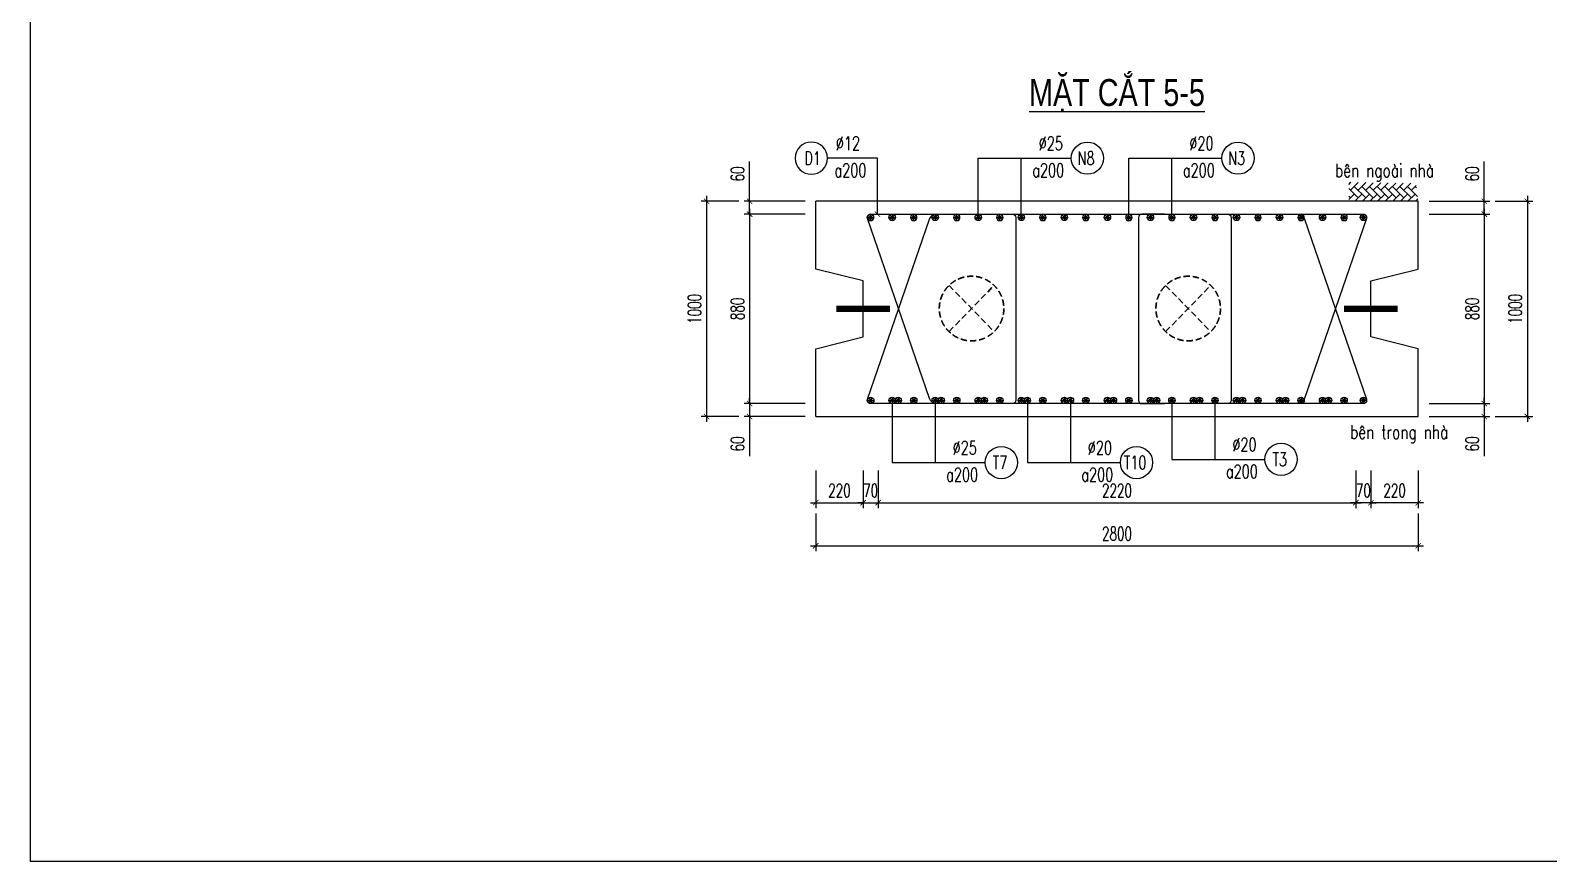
# Model space of a CAD drawing. Header units: millimetres. Extents: x -143483 to 1166745, y -1448440 to -1202244.
# Drawn here: x 70697 to 98921, y -1443081 to -1427637 of the extents above; entities that cross this region are included whole.
import ezdxf
from ezdxf.enums import TextEntityAlignment as Align

# ---------------------------------------------------------------- set-up
doc = ezdxf.new("R2010")
doc.units = ezdxf.units.MM
doc.header["$LTSCALE"] = 30
doc.header["$PDMODE"] = 3
doc.linetypes.add('DASHED', pattern=[19.05, 12.7, -6.35])
doc.layers.get('0').update_dxf_attribs({"lineweight": 9})
doc.layers.get('Defpoints').update_dxf_attribs({"lineweight": 9})
for name, color, linetype in [('ccu11-Cotthep', 9, 'Continuous'), ('ccu11-Dim', 8, 'Continuous'), ('ccu11-Hatch', 8, 'Continuous'), ('ccu11-Text', 31, 'Continuous'), ('ccu11-Thay', 7, 'Continuous'), ('ccu11-Thep', 4, 'Continuous'), ('ccu11-Thep doc', 4, 'Continuous'), ('ccu11-Thepdai', 6, 'Continuous')]:
    doc.layers.add(name, color=color, linetype=linetype)
doc.layers.add('ccu11-Khuat', color=9, linetype='DASHED', lineweight=30)
doc.layers.add('Vicom_thep doc', color=1, linetype='Continuous', lineweight=35)
doc.styles.add('ccu11-dim', font='vnsimli.shx', dxfattribs={"width": 0.65, "bigfont": 'bigfont.shx'})
doc.styles.add('ccu11-VnAvH-B', font='VHAVANB.TTF')
doc.styles.add('ccu11-vnsimli', font='vnsimli.shx', dxfattribs={"width": 0.8, "bigfont": 'vns.shx'})
doc.styles.add('ccu11-vnsimple', font='vnsimple.shx', dxfattribs={"bigfont": 'bigfont.shx'})
doc.styles.add('ccu11_simli', font='vnsimli.shx', dxfattribs={"width": 0.8})
doc.dimstyles.new('ccu11-100', dxfattribs={"dimscale": 100, "dimtxt": 2.5, "dimasz": 1, "dimexe": 1, "dimexo": 2, "dimgap": 1, "dimtad": 1, "dimdec": 0, "dimdsep": 46, "dimtxsty": 'ccu11-dim', "dimblk": 'ARCHTICK', "dimcen": -1, "dimdle": 1, "dimclrd": 256, "dimclre": 256, "dimclrt": 3, "dimadec": 0, "dimazin": 2, "dimtfac": 0.1, "dimtdec": 0, "dimtmove": 0, "dimatfit": 1, "dimldrblk": 'ARCHTICK', "dimfxl": 0, "dimtvp": 0.833333, "dimtolj": 1, "dimtzin": 12, "dimarcsym": 0})
doc.dimstyles.new('ccu11-100x4', dxfattribs={"dimscale": 100, "dimtxt": 2.5, "dimasz": 1, "dimexe": 1, "dimexo": 2, "dimgap": 1, "dimtad": 1, "dimdec": 0, "dimlfac": 0.25, "dimdsep": 46, "dimtxsty": 'ccu11-dim', "dimblk": 'ARCHTICK', "dimcen": -1, "dimdle": 1, "dimclrd": 256, "dimclre": 256, "dimclrt": 3, "dimadec": 0, "dimazin": 2, "dimtfac": 0.1, "dimtdec": 0, "dimtmove": 0, "dimatfit": 1, "dimldrblk": 'ARCHTICK', "dimfxl": 0, "dimtvp": 0.833333, "dimtolj": 1, "dimtzin": 12, "dimarcsym": 0})

# ---------------------------------------------------------------- blocks, each defined once
blk = doc.blocks.new('MCT')
at = {"ltscale": 0.005}
for p, q in [((-0.49, 0), (0.49, 0)), ((0.35, -0.35), (-0.35, 0.35)), ((-0.35, -0.35), (0.35, 0.35)), ((0, -0.49), (0, 0.49))]:
    blk.add_line(p, q, dxfattribs=at)
blk.add_circle((0, 0), 0.492, dxfattribs=at)
blk = doc.blocks.new('*U3560')
at = {"layer": 'ccu11-Thep doc', "xscale": -121.9200000001001, "yscale": 121.9200000001001, "zscale": 121.92, "rotation": 270}
blk.add_blockref('MCT', (0, 0), dxfattribs=at)
blk = doc.blocks.new('*U3561')
at = {"layer": 'ccu11-Thep doc', "color": 0, "linetype": 'ByBlock', "lineweight": -2, "transparency": 16777216}
for p in [(0, 0), (800, 0), (1600, 0), (2400, 0), (3200, 0), (4000, 0), (4800, 0), (5600, 0), (6400, 0), (7200, 0), (8000, 0), (8800, 0)]:
    blk.add_blockref('*U3560', p, dxfattribs=at)
blk = doc.blocks.new('*U3562')
at = {"layer": 'ccu11-Thep doc', "xscale": -121.9200000001001, "yscale": 121.9200000001001, "zscale": 121.92, "rotation": 270}
blk.add_blockref('MCT', (0, 0), dxfattribs=at)
blk = doc.blocks.new('*U3563')
at = {"layer": 'ccu11-Thep doc', "color": 0, "linetype": 'ByBlock', "lineweight": -2, "transparency": 16777216}
for p in [(0, 0), (800, 0), (1600, 0), (2400, 0), (3200, 0), (4000, 0), (4800, 0), (5600, 0), (6400, 0), (7200, 0), (8000, 0), (8800, 0)]:
    blk.add_blockref('*U3562', p, dxfattribs=at)
blk = doc.blocks.new('_ARCHTICK')
at = {"color": 0, "linetype": 'ByBlock', "const_width": 0.15}
blk.add_lwpolyline([(-0.5, -0.5), (0.5, 0.5)], dxfattribs=at)
blk = doc.blocks.new('*D3628')
at = {"layer": 'ccu11-Dim', "linetype": 'ByBlock', "lineweight": -2, "ltscale": 30, "transparency": 16777216}
for p, q in [((95617, -1435812), (95617, -1436512)), ((96497, -1435812), (96497, -1436512)), ((96597, -1436412), (95517, -1436412))]:
    blk.add_line(p, q, dxfattribs=at)
at = {"layer": 'Defpoints', "color": 0, "linetype": 'ByBlock', "ltscale": 30, "transparency": 16777216}
for p in [(95617, -1435612), (96497, -1435612), (95617, -1436412)]:
    blk.add_point(p, dxfattribs=at)
at = {"layer": 'ccu11-Dim', "linetype": 'ByBlock', "lineweight": -2, "ltscale": 30, "transparency": 16777216, "xscale": 100, "yscale": 100, "zscale": 100, "rotation": 180}
blk.add_blockref('_ARCHTICK', (95617, -1436412), dxfattribs=at)
at = {"layer": 'ccu11-Dim', "linetype": 'ByBlock', "lineweight": -2, "ltscale": 30, "transparency": 16777216, "xscale": 100, "yscale": 100, "zscale": 100}
blk.add_blockref('_ARCHTICK', (96497, -1436412), dxfattribs=at)
at = {"layer": 'ccu11-Dim', "color": 3, "linetype": 'ByBlock', "ltscale": 30, "transparency": 16777216, "insert": (96057, -1436187), "char_height": 250, "attachment_point": 5, "style": 'ccu11-dim'}
blk.add_mtext('\\A1;220', dxfattribs=at)
blk = doc.blocks.new('*D3629')
at = {"layer": 'ccu11-Dim', "linetype": 'ByBlock', "lineweight": -2, "ltscale": 30, "transparency": 16777216}
for p, q in [((85297, -1436612), (85297, -1437312)), ((96497, -1436612), (96497, -1437312)), ((85197, -1437212), (96597, -1437212))]:
    blk.add_line(p, q, dxfattribs=at)
at = {"layer": 'Defpoints', "color": 0, "linetype": 'ByBlock', "ltscale": 30, "transparency": 16777216}
for p in [(85297, -1436412), (96497, -1436412), (96497, -1437212)]:
    blk.add_point(p, dxfattribs=at)
at = {"layer": 'ccu11-Dim', "linetype": 'ByBlock', "lineweight": -2, "ltscale": 30, "transparency": 16777216, "xscale": 100, "yscale": 100, "zscale": 100, "rotation": 180}
blk.add_blockref('_ARCHTICK', (85297, -1437212), dxfattribs=at)
at = {"layer": 'ccu11-Dim', "linetype": 'ByBlock', "lineweight": -2, "ltscale": 30, "transparency": 16777216, "xscale": 100, "yscale": 100, "zscale": 100}
blk.add_blockref('_ARCHTICK', (96497, -1437212), dxfattribs=at)
at = {"layer": 'ccu11-Dim', "color": 3, "linetype": 'ByBlock', "ltscale": 30, "transparency": 16777216, "insert": (90897, -1436987), "char_height": 250, "attachment_point": 5, "style": 'ccu11-dim'}
blk.add_mtext('\\A1;2800', dxfattribs=at)
blk = doc.blocks.new('*D3630')
at = {"layer": 'ccu11-Dim', "linetype": 'ByBlock', "lineweight": -2, "ltscale": 30, "transparency": 16777216}
for p, q in [((95337, -1435812), (95337, -1436512)), ((95617, -1435812), (95617, -1436512)), ((95337, -1436412), (95237, -1436412)), ((95617, -1436412), (95337, -1436412)), ((95617, -1436412), (95717, -1436412))]:
    blk.add_line(p, q, dxfattribs=at)
at = {"layer": 'Defpoints', "color": 0, "linetype": 'ByBlock', "ltscale": 30, "transparency": 16777216}
for p in [(95337, -1435612), (95617, -1435612), (95337, -1436412)]:
    blk.add_point(p, dxfattribs=at)
at = {"layer": 'ccu11-Dim', "linetype": 'ByBlock', "lineweight": -2, "ltscale": 30, "transparency": 16777216, "xscale": 100, "yscale": 100, "zscale": 100}
blk.add_blockref('_ARCHTICK', (95337, -1436412), dxfattribs=at)
at = {"layer": 'ccu11-Dim', "linetype": 'ByBlock', "lineweight": -2, "ltscale": 30, "transparency": 16777216, "xscale": 100, "yscale": 100, "zscale": 100, "rotation": 180}
blk.add_blockref('_ARCHTICK', (95617, -1436412), dxfattribs=at)
at = {"layer": 'ccu11-Dim', "color": 3, "linetype": 'ByBlock', "ltscale": 30, "transparency": 16777216, "insert": (95477, -1436187), "char_height": 250, "attachment_point": 5, "style": 'ccu11-dim'}
blk.add_mtext('\\A1;70', dxfattribs=at)
blk = doc.blocks.new('SHD')
at = {"layer": 'ccu11-Cotthep'}
blk.add_circle((300, 0), 300, dxfattribs=at)
at = {"layer": 'ccu11-Cotthep', "color": 31, "style": 'ccu11_simli', "width": 0.8}
blk.add_attdef('DK', text='', height=250, dxfattribs=at).set_placement((-101, 65), align=Align.BOTTOM_RIGHT)
blk.add_attdef('KH', text='', height=250, dxfattribs=at).set_placement((300, 0), align=Align.MIDDLE)
blk.add_attdef('KC', text='', height=250, dxfattribs=at).set_placement((-101, -142), align=Align.TOP_RIGHT)
blk = doc.blocks.new('*D3631')
at = {"layer": 'ccu11-Dim', "linetype": 'ByBlock', "lineweight": -2, "ltscale": 30, "transparency": 16777216}
for p, q in [((97725, -1430812), (97725, -1430072)), ((96697, -1430812), (97825, -1430812)), ((97725, -1431052), (97725, -1430812)), ((96697, -1431052), (97825, -1431052)), ((97725, -1431052), (97725, -1431152))]:
    blk.add_line(p, q, dxfattribs=at)
at = {"layer": 'Defpoints', "color": 0, "linetype": 'ByBlock', "ltscale": 30, "transparency": 16777216}
for p in [(96497, -1430812), (96497, -1431052), (97725, -1431052)]:
    blk.add_point(p, dxfattribs=at)
at = {"layer": 'ccu11-Dim', "linetype": 'ByBlock', "lineweight": -2, "ltscale": 30, "transparency": 16777216, "xscale": 100, "yscale": 100, "zscale": 100}
for p, rotation in [((97725, -1430812), 270), ((97725, -1431052), 90)]:
    blk.add_blockref('_ARCHTICK', p, dxfattribs=dict(at, rotation=rotation))
at = {"layer": 'ccu11-Dim', "color": 3, "linetype": 'ByBlock', "ltscale": 30, "transparency": 16777216, "insert": (97500, -1430304), "char_height": 250, "attachment_point": 5, "rotation": 90, "style": 'ccu11-dim'}
blk.add_mtext('\\A1;60', dxfattribs=at)
blk = doc.blocks.new('*D3632')
at = {"layer": 'ccu11-Dim', "linetype": 'ByBlock', "lineweight": -2, "ltscale": 30, "transparency": 16777216}
for p, q in [((96697, -1431052), (97825, -1431052)), ((97725, -1430952), (97725, -1434672)), ((96697, -1434572), (97825, -1434572))]:
    blk.add_line(p, q, dxfattribs=at)
at = {"layer": 'Defpoints', "color": 0, "linetype": 'ByBlock', "ltscale": 30, "transparency": 16777216}
for p in [(96497, -1431052), (96497, -1434572), (97725, -1434572)]:
    blk.add_point(p, dxfattribs=at)
at = {"layer": 'ccu11-Dim', "linetype": 'ByBlock', "lineweight": -2, "ltscale": 30, "transparency": 16777216, "xscale": 100, "yscale": 100, "zscale": 100}
for p, rotation in [((97725, -1431052), 90), ((97725, -1434572), 270)]:
    blk.add_blockref('_ARCHTICK', p, dxfattribs=dict(at, rotation=rotation))
at = {"layer": 'ccu11-Dim', "color": 3, "linetype": 'ByBlock', "ltscale": 30, "transparency": 16777216, "insert": (97500, -1432812), "char_height": 250, "attachment_point": 5, "rotation": 90, "style": 'ccu11-dim'}
blk.add_mtext('\\A1;880', dxfattribs=at)
blk = doc.blocks.new('*D3633')
at = {"layer": 'ccu11-Dim', "linetype": 'ByBlock', "lineweight": -2, "ltscale": 30, "transparency": 16777216}
for p, q in [((96697, -1434572), (97825, -1434572)), ((97725, -1434572), (97725, -1434472)), ((97725, -1434572), (97725, -1434812)), ((96697, -1434812), (97825, -1434812)), ((97725, -1434812), (97725, -1435551))]:
    blk.add_line(p, q, dxfattribs=at)
at = {"layer": 'Defpoints', "color": 0, "linetype": 'ByBlock', "ltscale": 30, "transparency": 16777216}
for p in [(96497, -1434572), (97725, -1434572), (96497, -1434812)]:
    blk.add_point(p, dxfattribs=at)
at = {"layer": 'ccu11-Dim', "linetype": 'ByBlock', "lineweight": -2, "ltscale": 30, "transparency": 16777216, "xscale": 100, "yscale": 100, "zscale": 100}
for p, rotation in [((97725, -1434572), 270), ((97725, -1434812), 90)]:
    blk.add_blockref('_ARCHTICK', p, dxfattribs=dict(at, rotation=rotation))
at = {"layer": 'ccu11-Dim', "color": 3, "linetype": 'ByBlock', "ltscale": 30, "transparency": 16777216, "insert": (97500, -1435320), "char_height": 250, "attachment_point": 5, "rotation": 90, "style": 'ccu11-dim'}
blk.add_mtext('\\A1;60', dxfattribs=at)
blk = doc.blocks.new('*D3634')
at = {"layer": 'ccu11-Dim', "linetype": 'ByBlock', "lineweight": -2, "ltscale": 30, "transparency": 16777216}
for p, q in [((97925, -1430812), (98625, -1430812)), ((98525, -1430712), (98525, -1434912)), ((97925, -1434812), (98625, -1434812))]:
    blk.add_line(p, q, dxfattribs=at)
at = {"layer": 'Defpoints', "color": 0, "linetype": 'ByBlock', "ltscale": 30, "transparency": 16777216}
for p in [(97725, -1430812), (97725, -1434812), (98525, -1434812)]:
    blk.add_point(p, dxfattribs=at)
at = {"layer": 'ccu11-Dim', "linetype": 'ByBlock', "lineweight": -2, "ltscale": 30, "transparency": 16777216, "xscale": 100, "yscale": 100, "zscale": 100}
for p, rotation in [((98525, -1430812), 90), ((98525, -1434812), 270)]:
    blk.add_blockref('_ARCHTICK', p, dxfattribs=dict(at, rotation=rotation))
at = {"layer": 'ccu11-Dim', "color": 3, "linetype": 'ByBlock', "ltscale": 30, "transparency": 16777216, "insert": (98300, -1432812), "char_height": 250, "attachment_point": 5, "rotation": 90, "style": 'ccu11-dim'}
blk.add_mtext('\\A1;1000', dxfattribs=at)
blk = doc.blocks.new('ccu11_block_thep')
at = {"layer": 'ccu11-Thep', "color": 3}
for p, q in [((-0.4, 0), (0.4, 0)), ((-0.28, 0.28), (0.28, -0.28)), ((0.28, 0.28), (-0.28, -0.28)), ((0, 0.4), (0, -0.4))]:
    blk.add_line(p, q, dxfattribs=at)
at = {"layer": 'ccu11-Thep', "color": 1, "const_width": 0.0667}
blk.add_lwpolyline([(-0.4, 0, 1), (0.4, 0, 1), (-0.4, 0, 1)], format="xyb", dxfattribs=at)
at = {"layer": 'ccu11-Thep', "color": 1}
blk.add_circle((0, 0), 0.4, dxfattribs=at)
blk = doc.blocks.new('*U3564')
at = {"layer": 'Vicom_thep doc', "xscale": -150, "yscale": 150, "zscale": 150, "rotation": 180}
blk.add_blockref('ccu11_block_thep', (0, 0), dxfattribs=at)
blk = doc.blocks.new('*U3565')
at = {"layer": 'ccu11-Thep doc', "color": 0, "linetype": 'ByBlock', "lineweight": -2, "transparency": 16777216}
for p in [(0, 0), (800, 0), (1600, 0), (2400, 0), (3200, 0), (4000, 0), (4800, 0), (5600, 0), (6400, 0), (7200, 0), (8000, 0)]:
    blk.add_blockref('*U3564', p, dxfattribs=at)
blk = doc.blocks.new('*U3602')
at = {"layer": 'Vicom_thep doc', "xscale": -150, "yscale": 150, "zscale": 150, "rotation": 180}
blk.add_blockref('ccu11_block_thep', (0, 0), dxfattribs=at)
blk = doc.blocks.new('*U3603')
at = {"layer": 'ccu11-Thep doc', "color": 0, "linetype": 'ByBlock', "lineweight": -2, "transparency": 16777216}
for p in [(0, 0), (800, 0), (1600, 0), (2400, 0), (3200, 0), (4000, 0), (4800, 0), (5600, 0), (6400, 0), (7200, 0), (8000, 0)]:
    blk.add_blockref('*U3602', p, dxfattribs=at)
blk = doc.blocks.new('*U3604')
at = {"layer": 'Vicom_thep doc', "xscale": -150, "yscale": 150, "zscale": 150, "rotation": 180}
blk.add_blockref('ccu11_block_thep', (0, 0), dxfattribs=at)
blk = doc.blocks.new('*U3605')
at = {"layer": 'ccu11-Thep doc', "color": 0, "linetype": 'ByBlock', "lineweight": -2, "transparency": 16777216}
for p in [(0, 0), (800, 0), (1600, 0), (2400, 0), (3200, 0), (4000, 0), (4800, 0), (5600, 0), (6400, 0), (7200, 0), (8000, 0)]:
    blk.add_blockref('*U3604', p, dxfattribs=at)
blk = doc.blocks.new('*D3689')
at = {"layer": 'ccu11-Dim', "linetype": 'ByBlock', "lineweight": -2, "ltscale": 30, "transparency": 16777216}
for p, q in [((86457, -1435812), (86457, -1436512)), ((95337, -1435812), (95337, -1436512)), ((86357, -1436412), (95437, -1436412))]:
    blk.add_line(p, q, dxfattribs=at)
at = {"layer": 'Defpoints', "color": 0, "linetype": 'ByBlock', "ltscale": 30, "transparency": 16777216}
for p in [(86457, -1435612), (95337, -1435612), (95337, -1436412)]:
    blk.add_point(p, dxfattribs=at)
at = {"layer": 'ccu11-Dim', "linetype": 'ByBlock', "lineweight": -2, "ltscale": 30, "transparency": 16777216, "xscale": 100, "yscale": 100, "zscale": 100, "rotation": 180}
blk.add_blockref('_ARCHTICK', (86457, -1436412), dxfattribs=at)
at = {"layer": 'ccu11-Dim', "linetype": 'ByBlock', "lineweight": -2, "ltscale": 30, "transparency": 16777216, "xscale": 100, "yscale": 100, "zscale": 100}
blk.add_blockref('_ARCHTICK', (95337, -1436412), dxfattribs=at)
at = {"layer": 'ccu11-Dim', "color": 3, "linetype": 'ByBlock', "ltscale": 30, "transparency": 16777216, "insert": (90897, -1436187), "char_height": 250, "attachment_point": 5, "style": 'ccu11-dim'}
blk.add_mtext('\\A1;2220', dxfattribs=at)
blk = doc.blocks.new('*D3683')
at = {"layer": 'ccu11-Dim', "linetype": 'ByBlock', "lineweight": -2, "ltscale": 30, "transparency": 16777216}
for p, q in [((85297, -1435812), (85297, -1436512)), ((86177, -1435812), (86177, -1436512)), ((85197, -1436412), (86277, -1436412))]:
    blk.add_line(p, q, dxfattribs=at)
at = {"layer": 'Defpoints', "color": 0, "linetype": 'ByBlock', "ltscale": 30, "transparency": 16777216}
for p in [(85297, -1435612), (86177, -1435612), (86177, -1436412)]:
    blk.add_point(p, dxfattribs=at)
at = {"layer": 'ccu11-Dim', "linetype": 'ByBlock', "lineweight": -2, "ltscale": 30, "transparency": 16777216, "xscale": 100, "yscale": 100, "zscale": 100, "rotation": 180}
blk.add_blockref('_ARCHTICK', (85297, -1436412), dxfattribs=at)
at = {"layer": 'ccu11-Dim', "linetype": 'ByBlock', "lineweight": -2, "ltscale": 30, "transparency": 16777216, "xscale": 100, "yscale": 100, "zscale": 100}
blk.add_blockref('_ARCHTICK', (86177, -1436412), dxfattribs=at)
at = {"layer": 'ccu11-Dim', "color": 3, "linetype": 'ByBlock', "ltscale": 30, "transparency": 16777216, "insert": (85737, -1436187), "char_height": 250, "attachment_point": 5, "style": 'ccu11-dim'}
blk.add_mtext('\\A1;220', dxfattribs=at)
blk = doc.blocks.new('*D3684')
at = {"layer": 'ccu11-Dim', "linetype": 'ByBlock', "lineweight": -2, "ltscale": 30, "transparency": 16777216}
for p, q in [((86177, -1435812), (86177, -1436512)), ((86457, -1435812), (86457, -1436512)), ((86177, -1436412), (86077, -1436412)), ((86177, -1436412), (86457, -1436412)), ((86457, -1436412), (86557, -1436412))]:
    blk.add_line(p, q, dxfattribs=at)
at = {"layer": 'Defpoints', "color": 0, "linetype": 'ByBlock', "ltscale": 30, "transparency": 16777216}
for p in [(86177, -1435612), (86457, -1435612), (86457, -1436412)]:
    blk.add_point(p, dxfattribs=at)
at = {"layer": 'ccu11-Dim', "linetype": 'ByBlock', "lineweight": -2, "ltscale": 30, "transparency": 16777216, "xscale": 100, "yscale": 100, "zscale": 100}
blk.add_blockref('_ARCHTICK', (86177, -1436412), dxfattribs=at)
at = {"layer": 'ccu11-Dim', "linetype": 'ByBlock', "lineweight": -2, "ltscale": 30, "transparency": 16777216, "xscale": 100, "yscale": 100, "zscale": 100, "rotation": 180}
blk.add_blockref('_ARCHTICK', (86457, -1436412), dxfattribs=at)
at = {"layer": 'ccu11-Dim', "color": 3, "linetype": 'ByBlock', "ltscale": 30, "transparency": 16777216, "insert": (86317, -1436187), "char_height": 250, "attachment_point": 5, "style": 'ccu11-dim'}
blk.add_mtext('\\A1;70', dxfattribs=at)
blk = doc.blocks.new('*D3685')
at = {"layer": 'ccu11-Dim', "linetype": 'ByBlock', "lineweight": -2, "ltscale": 30, "transparency": 16777216}
for p, q in [((84068, -1430812), (84068, -1430072)), ((85097, -1430812), (83968, -1430812)), ((84068, -1431052), (84068, -1430812)), ((85097, -1431052), (83968, -1431052)), ((84068, -1431052), (84068, -1431152))]:
    blk.add_line(p, q, dxfattribs=at)
at = {"layer": 'Defpoints', "color": 0, "linetype": 'ByBlock', "ltscale": 30, "transparency": 16777216}
for p in [(85297, -1430812), (84068, -1431052), (85297, -1431052)]:
    blk.add_point(p, dxfattribs=at)
at = {"layer": 'ccu11-Dim', "linetype": 'ByBlock', "lineweight": -2, "ltscale": 30, "transparency": 16777216, "xscale": 100, "yscale": 100, "zscale": 100}
for p, rotation in [((84068, -1430812), 270), ((84068, -1431052), 90)]:
    blk.add_blockref('_ARCHTICK', p, dxfattribs=dict(at, rotation=rotation))
at = {"layer": 'ccu11-Dim', "color": 3, "linetype": 'ByBlock', "ltscale": 30, "transparency": 16777216, "insert": (83843, -1430304), "char_height": 250, "attachment_point": 5, "rotation": 90, "style": 'ccu11-dim'}
blk.add_mtext('\\A1;60', dxfattribs=at)
blk = doc.blocks.new('*D3686')
at = {"layer": 'ccu11-Dim', "linetype": 'ByBlock', "lineweight": -2, "ltscale": 30, "transparency": 16777216}
for p, q in [((85097, -1431052), (83968, -1431052)), ((84068, -1430952), (84068, -1434672)), ((85097, -1434572), (83968, -1434572))]:
    blk.add_line(p, q, dxfattribs=at)
at = {"layer": 'Defpoints', "color": 0, "linetype": 'ByBlock', "ltscale": 30, "transparency": 16777216}
for p in [(85297, -1431052), (84068, -1434572), (85297, -1434572)]:
    blk.add_point(p, dxfattribs=at)
at = {"layer": 'ccu11-Dim', "linetype": 'ByBlock', "lineweight": -2, "ltscale": 30, "transparency": 16777216, "xscale": 100, "yscale": 100, "zscale": 100}
for p, rotation in [((84068, -1431052), 90), ((84068, -1434572), 270)]:
    blk.add_blockref('_ARCHTICK', p, dxfattribs=dict(at, rotation=rotation))
at = {"layer": 'ccu11-Dim', "color": 3, "linetype": 'ByBlock', "ltscale": 30, "transparency": 16777216, "insert": (83843, -1432812), "char_height": 250, "attachment_point": 5, "rotation": 90, "style": 'ccu11-dim'}
blk.add_mtext('\\A1;880', dxfattribs=at)
blk = doc.blocks.new('*D3687')
at = {"layer": 'ccu11-Dim', "linetype": 'ByBlock', "lineweight": -2, "ltscale": 30, "transparency": 16777216}
for p, q in [((85097, -1434572), (83968, -1434572)), ((84068, -1434572), (84068, -1434472)), ((84068, -1434572), (84068, -1434812)), ((85097, -1434812), (83968, -1434812)), ((84068, -1434812), (84068, -1435551))]:
    blk.add_line(p, q, dxfattribs=at)
at = {"layer": 'Defpoints', "color": 0, "linetype": 'ByBlock', "ltscale": 30, "transparency": 16777216}
for p in [(84068, -1434572), (85297, -1434572), (85297, -1434812)]:
    blk.add_point(p, dxfattribs=at)
at = {"layer": 'ccu11-Dim', "linetype": 'ByBlock', "lineweight": -2, "ltscale": 30, "transparency": 16777216, "xscale": 100, "yscale": 100, "zscale": 100}
for p, rotation in [((84068, -1434572), 270), ((84068, -1434812), 90)]:
    blk.add_blockref('_ARCHTICK', p, dxfattribs=dict(at, rotation=rotation))
at = {"layer": 'ccu11-Dim', "color": 3, "linetype": 'ByBlock', "ltscale": 30, "transparency": 16777216, "insert": (83843, -1435320), "char_height": 250, "attachment_point": 5, "rotation": 90, "style": 'ccu11-dim'}
blk.add_mtext('\\A1;60', dxfattribs=at)
blk = doc.blocks.new('*D3688')
at = {"layer": 'ccu11-Dim', "linetype": 'ByBlock', "lineweight": -2, "ltscale": 30, "transparency": 16777216}
for p, q in [((83868, -1430812), (83168, -1430812)), ((83268, -1430712), (83268, -1434912)), ((83868, -1434812), (83168, -1434812))]:
    blk.add_line(p, q, dxfattribs=at)
at = {"layer": 'Defpoints', "color": 0, "linetype": 'ByBlock', "ltscale": 30, "transparency": 16777216}
for p in [(84068, -1430812), (83268, -1434812), (84068, -1434812)]:
    blk.add_point(p, dxfattribs=at)
at = {"layer": 'ccu11-Dim', "linetype": 'ByBlock', "lineweight": -2, "ltscale": 30, "transparency": 16777216, "xscale": 100, "yscale": 100, "zscale": 100}
for p, rotation in [((83268, -1430812), 90), ((83268, -1434812), 270)]:
    blk.add_blockref('_ARCHTICK', p, dxfattribs=dict(at, rotation=rotation))
at = {"layer": 'ccu11-Dim', "color": 3, "linetype": 'ByBlock', "ltscale": 30, "transparency": 16777216, "insert": (83043, -1432812), "char_height": 250, "attachment_point": 5, "rotation": 90, "style": 'ccu11-dim'}
blk.add_mtext('\\A1;1000', dxfattribs=at)

msp = doc.modelspace()

# ---------------------------------------------------------------- hatches: boundary and pattern name
at = {"layer": 'ccu11-Hatch', "ltscale": 10}
h = msp.add_hatch(dxfattribs=at)
h.set_pattern_fill('AR-HBONE', color=256, scale=25, angle=270, style=0)
h.set_pattern_definition([(45, (-3166646.16, 345644.59), (141.4213562, 4e-14), [300, -100]), (315, (-3166575.45, 345715.3), (141.4213562, 4e-14), [300, -100])])
h.paths.add_polyline_path([(95204.34, -1430458.88), (95204.34, -1430811.6), (96496.7, -1430811.6), (96453.84, -1430480.3)])

# ---------------------------------------------------------------- linework, layer by layer
at = {"layer": 'ccu11-Khuat', "ltscale": 0.3}
for p, q in [((87774.12, -1432375.89), (88612.35, -1433234.59)), ((87774.12, -1433234.59), (88612.35, -1432375.89)), ((91801.36, -1432375.89), (92639.59, -1433234.59)), ((91801.36, -1433234.59), (92639.59, -1432375.89))]:
    msp.add_line(p, q, dxfattribs=at)
for centre in [(88193.24, -1432805.24), (92220.47, -1432805.24)]:
    msp.add_circle(centre, 600, dxfattribs=at)
at = {"layer": 'ccu11-Thay'}
for p, q in [((96496.7, -1430811.6), (85296.7, -1430811.6)), ((85296.7, -1432071.6), (85296.7, -1430811.6)), ((96496.7, -1432071.6), (96496.7, -1430811.6)), ((86176.46, -1432291.6), (85296.7, -1432071.6)), ((95616.93, -1432291.6), (96496.7, -1432071.6)), ((86176.46, -1433331.6), (86176.46, -1432291.6)), ((95616.93, -1433331.6), (95616.93, -1432291.6)), ((85296.7, -1433551.6), (86176.46, -1433331.6)), ((96496.7, -1433551.6), (95616.93, -1433331.6)), ((85296.7, -1434811.6), (85296.7, -1433551.6)), ((96496.7, -1434811.6), (96496.7, -1433551.6)), ((85296.7, -1434811.6), (96496.7, -1434811.6))]:
    msp.add_line(p, q, dxfattribs=at)
msp.add_lwpolyline([(70696.95, -1383610.64), (154796.95, -1383610.64), (154796.95, -1443081.35), (70696.95, -1443081.35)], close=True, dxfattribs=at)
at = {"layer": 'ccu11-Thep', "const_width": 120}
for points in [[(86676.7, -1432811.6), (85676.7, -1432811.6)], [(95116.7, -1432811.6), (96116.7, -1432811.6)]]:
    msp.add_lwpolyline(points, dxfattribs=at)
at = {"layer": 'ccu11-Thepdai'}
for points in [[(93548.49, -1431051.6), (94268.96, -1431051.6, -0.23620228), (94380.73, -1431144.35), (95534.61, -1434491.1, -0.5204497), (95478.22, -1434571.6), (90896.7, -1434571.6), (86315.17, -1434571.6, -0.5204497), (86258.78, -1434491.1), (87412.66, -1431144.35, -0.23620228), (87524.43, -1431051.6), (88244.9, -1431051.6)], [(88244.9, -1434571.6), (87524.43, -1434571.6, -0.23620228), (87412.66, -1434478.86), (86258.78, -1431132.1, -0.5204497), (86315.17, -1431051.6), (90896.7, -1431051.6), (95478.22, -1431051.6, -0.5204497), (95534.61, -1431132.1), (94380.73, -1434478.86, -0.23620228), (94268.96, -1434571.6), (93548.49, -1434571.6)], [(88537.38, -1431051.6), (88957.38, -1431051.6, -0.41421356), (89017.38, -1431111.6), (89017.38, -1434511.6, -0.41421356), (88957.38, -1434571.6), (88537.38, -1434571.6)], [(91777.38, -1431051.6), (91357.38, -1431051.6, 0.41421356), (91297.38, -1431111.6), (91297.38, -1434511.6, 0.41421356), (91357.38, -1434571.6), (91777.38, -1434571.6)], [(92537.38, -1431051.6), (92957.38, -1431051.6, -0.41421356), (93017.38, -1431111.6), (93017.38, -1434511.6, -0.41421356), (92957.38, -1434571.6), (92537.38, -1434571.6)]]:
    msp.add_lwpolyline(points, format="xyb", dxfattribs=at)

# ---------------------------------------------------------------- block references
at = {"layer": 'ccu11-Cotthep'}
ref = msp.add_blockref('SHD', (85514.48, -1430011.25), dxfattribs=dict(at, xscale=-1))
ref.add_attrib('KH', 'D1', dxfattribs={"color": 31, "height": 250, "style": 'ccu11-vnsimple', "width": 0.7}).set_placement((85239.48, -1430011.25), align=Align.MIDDLE_CENTER)
ref.add_attrib('KC', 'a200', dxfattribs={"color": 31, "height": 250, "style": 'ccu11-vnsimple', "width": 0.7}).set_placement((85943.06, -1430111.25), align=Align.TOP_CENTER)
ref.add_attrib('DK', '`12', dxfattribs={"color": 31, "height": 250, "style": 'ccu11-vnsimple', "width": 0.7}).set_placement((85895.26, -1429936.25), align=Align.BOTTOM_CENTER)
ref = msp.add_blockref('SHD', (90047.31, -1430011.25), dxfattribs=at)
ref.add_attrib('KH', 'N8', dxfattribs={"color": 31, "height": 250, "style": 'ccu11-vnsimple', "width": 0.7}).set_placement((90322.31, -1430011.25), align=Align.MIDDLE_CENTER)
ref.add_attrib('KC', 'a200', dxfattribs={"color": 31, "height": 250, "style": 'ccu11-vnsimple', "width": 0.7}).set_placement((89618.73, -1430111.25), align=Align.TOP_CENTER)
ref.add_attrib('DK', '`25', dxfattribs={"color": 31, "height": 250, "style": 'ccu11-vnsimple', "width": 0.7}).set_placement((89666.53, -1429936.25), align=Align.BOTTOM_CENTER)
ref = msp.add_blockref('SHD', (92847.31, -1430011.25), dxfattribs=at)
ref.add_attrib('KH', 'N3', dxfattribs={"color": 31, "height": 250, "style": 'ccu11-vnsimple', "width": 0.7}).set_placement((93122.31, -1430011.25), align=Align.MIDDLE_CENTER)
ref.add_attrib('KC', 'a200', dxfattribs={"color": 31, "height": 250, "style": 'ccu11-vnsimple', "width": 0.7}).set_placement((92418.73, -1430111.25), align=Align.TOP_CENTER)
ref.add_attrib('DK', '`20', dxfattribs={"color": 31, "height": 250, "style": 'ccu11-vnsimple', "width": 0.7}).set_placement((92466.53, -1429936.25), align=Align.BOTTOM_CENTER)
ref = msp.add_blockref('SHD', (88447.31, -1435666.96), dxfattribs=at)
ref.add_attrib('KH', 'T7', dxfattribs={"color": 31, "height": 250, "style": 'ccu11-vnsimple', "width": 0.7}).set_placement((88722.31, -1435666.96), align=Align.MIDDLE_CENTER)
ref.add_attrib('KC', 'a200', dxfattribs={"color": 31, "height": 250, "style": 'ccu11-vnsimple', "width": 0.7}).set_placement((88018.73, -1435766.96), align=Align.TOP_CENTER)
ref.add_attrib('DK', '`25', dxfattribs={"color": 31, "height": 250, "style": 'ccu11-vnsimple', "width": 0.7}).set_placement((88066.53, -1435591.96), align=Align.BOTTOM_CENTER)
ref = msp.add_blockref('SHD', (90959.35, -1435666.96), dxfattribs=at)
ref.add_attrib('KH', 'T10', dxfattribs={"color": 31, "height": 250, "style": 'ccu11-vnsimple', "width": 0.7}).set_placement((91234.35, -1435666.96), align=Align.MIDDLE_CENTER)
ref.add_attrib('KC', 'a200', dxfattribs={"color": 31, "height": 250, "style": 'ccu11-vnsimple', "width": 0.7}).set_placement((90530.76, -1435766.96), align=Align.TOP_CENTER)
ref.add_attrib('DK', '`20', dxfattribs={"color": 31, "height": 250, "style": 'ccu11-vnsimple', "width": 0.7}).set_placement((90578.56, -1435591.96), align=Align.BOTTOM_CENTER)
ref = msp.add_blockref('SHD', (93647.31, -1435606.96), dxfattribs=at)
ref.add_attrib('KH', 'T3', dxfattribs={"color": 31, "height": 250, "style": 'ccu11-vnsimple', "width": 0.7}).set_placement((93922.31, -1435606.96), align=Align.MIDDLE_CENTER)
ref.add_attrib('KC', 'a200', dxfattribs={"color": 31, "height": 250, "style": 'ccu11-vnsimple', "width": 0.7}).set_placement((93218.73, -1435706.96), align=Align.TOP_CENTER)
ref.add_attrib('DK', '`20', dxfattribs={"color": 31, "height": 250, "style": 'ccu11-vnsimple', "width": 0.7}).set_placement((93266.53, -1435531.96), align=Align.BOTTOM_CENTER)
at = {"layer": 'ccu11-Thep doc'}
msp.add_blockref('*U3561', (86318.31, -1431111.6), dxfattribs=at)
at = {"layer": 'ccu11-Thep doc', "xscale": -1, "rotation": 180}
for name, p in [('*U3565', (86718.31, -1431111.6)), ('*U3563', (86318.31, -1434511.6)), ('*U3603', (86718.31, -1434511.6)), ('*U3605', (86830.35, -1434511.6))]:
    msp.add_blockref(name, p, dxfattribs=at)
at = {"layer": 'ccu11-Thep doc', "xscale": 121.9200000001001, "yscale": 121.9200000001001, "zscale": 121.9200000001001, "rotation": 90.00000000000001}
for p in [(95477.05, -1431111.6), (95477.05, -1434511.6)]:
    msp.add_blockref('MCT', p, dxfattribs=at)

# ---------------------------------------------------------------- texts
at = {"layer": 'ccu11-Text', "color": 5, "style": 'ccu11-VnAvH-B', "width": 0.8}
msp.add_text('%%UmÆt c¾t 5-5', height=500, dxfattribs=at).set_placement((90896.7, -1429041.47), align=Align.CENTER)
at = {"layer": 'ccu11-Text', "linetype": 'Continuous', "style": 'ccu11-vnsimli', "width": 0.75}
for s, p in [('bªn ngoµi nhµ', (95869.93, -1430363.46)), ('bªn trong nhµ', (96142.71, -1435223.5))]:
    msp.add_text(s, height=250, dxfattribs=at).set_placement(p, align=Align.CENTER)

# ---------------------------------------------------------------- dimensions: what is measured, and where the dimension line sits
at = {"layer": 'ccu11-Dim', "linetype": 'ByBlock', "ltscale": 30}
for base, p1, p2, angle, picture, middle in [((84068.3, -1431051.6), (85296.7, -1430811.6), (85296.7, -1431051.6), 90, '*D3685', (84068.3, -1430303.62)), ((97725.09, -1431051.6), (96496.7, -1430811.6), (96496.7, -1431051.6), 90, '*D3631', (97725.09, -1430303.62)), ((84068.3, -1434571.6), (85296.7, -1434811.6), (85296.7, -1434571.6), 270, '*D3687', (84068.3, -1435319.59)), ((97725.09, -1434571.6), (96496.7, -1434811.6), (96496.7, -1434571.6), 270, '*D3633', (97725.09, -1435319.59))]:
    dim = msp.add_linear_dim(base=base, p1=p1, p2=p2, angle=angle, dimstyle='ccu11-100x4', dxfattribs=at)
    dim.commit()
    dim.dimension.update_dxf_attribs({"geometry": picture, "text_midpoint": middle, "dimtype": 160})
for base, p1, p2, angle, picture, middle in [((83268.3, -1434811.6), (84068.3, -1430811.6), (84068.3, -1434811.6), 90, '*D3688', (83043.3, -1432811.6)), ((98525.09, -1434811.6), (97725.09, -1430811.6), (97725.09, -1434811.6), 90, '*D3634', (98300.09, -1432811.6)), ((86176.7, -1436411.96), (85296.7, -1435611.96), (86176.7, -1435611.96), 180, '*D3683', (85736.7, -1436186.96))]:
    dim = msp.add_linear_dim(base=base, p1=p1, p2=p2, angle=angle, dimstyle='ccu11-100x4', dxfattribs=at)
    dim.commit()
    dim.dimension.update_dxf_attribs({"geometry": picture, "text_midpoint": middle})
for base, p1, p2, angle, override, picture, middle in [((84068.3, -1434571.6), (85296.7, -1431051.6), (85296.7, -1434571.6), 90, {"dimtmove": 1}, '*D3686', (83843.3, -1432811.6)), ((97725.09, -1434571.6), (96496.7, -1431051.6), (96496.7, -1434571.6), 90, {"dimtmove": 1}, '*D3632', (97500.09, -1432811.6)), ((86456.7, -1436411.96), (86176.7, -1435611.96), (86456.7, -1435611.96), 180, {"dimtix": 1}, '*D3684', (86316.7, -1436186.96))]:
    dim = msp.add_linear_dim(base=base, p1=p1, p2=p2, angle=angle, dimstyle='ccu11-100x4', override=override, dxfattribs=at)
    dim.commit()
    dim.dimension.update_dxf_attribs({"geometry": picture, "text_midpoint": middle})
for base, p1, p2, picture, middle in [((95336.7, -1436411.96), (86456.7, -1435611.96), (95336.7, -1435611.96), '*D3689', (90896.7, -1436186.96)), ((95616.7, -1436411.96), (96496.7, -1435611.96), (95616.7, -1435611.96), '*D3628', (96056.7, -1436186.96)), ((96496.7, -1437211.96), (85296.7, -1436411.96), (96496.7, -1436411.96), '*D3629', (90896.7, -1436986.96))]:
    dim = msp.add_linear_dim(base=base, p1=p1, p2=p2, dimstyle='ccu11-100x4', dxfattribs=at)
    dim.commit()
    dim.dimension.update_dxf_attribs({"geometry": picture, "text_midpoint": middle})
dim = msp.add_linear_dim(base=(95336.7, -1436411.96), p1=(95616.7, -1435611.96), p2=(95336.7, -1435611.96), dimstyle='ccu11-100x4', override={"dimtix": 1}, dxfattribs=at)
dim.commit()
dim.dimension.update_dxf_attribs({"geometry": '*D3630', "text_midpoint": (95476.7, -1436186.96)})

# ---------------------------------------------------------------- leaders
at = {"layer": 'ccu11-Cotthep', "linetype": 'ByBlock', "ltscale": 30}
msp.add_leader([(86443.48, -1431051.6), (86443.48, -1430011.25), (85514.48, -1430011.25)], dimstyle='ccu11-100x4', dxfattribs=at)
at = {"layer": 'ccu11-Cotthep'}
for points in [[(88318.31, -1431111.6), (88318.31, -1430011.25), (90047.31, -1430011.25)], [(89118.31, -1431111.6), (89118.31, -1430011.25), (90047.31, -1430011.25)], [(91118.31, -1431111.6), (91118.31, -1430011.25), (92847.31, -1430011.25)], [(91918.31, -1431111.6), (91918.31, -1430011.25), (92847.31, -1430011.25)], [(86718.31, -1434566.6), (86718.31, -1435666.96), (88447.31, -1435666.96)], [(87518.31, -1434566.6), (87518.31, -1435666.96), (88447.31, -1435666.96)], [(89230.35, -1434566.6), (89230.35, -1435666.96), (90959.35, -1435666.96)], [(90030.35, -1434566.6), (90030.35, -1435666.96), (90959.35, -1435666.96)], [(91918.31, -1434506.6), (91918.31, -1435606.96), (93647.31, -1435606.96)], [(92718.31, -1434506.6), (92718.31, -1435606.96), (93647.31, -1435606.96)]]:
    msp.add_leader(points, dimstyle='ccu11-100', override={"dimasz": 1.5, "dimgap": 1, "dimtad": 0, "dimldrblk": 'None', "dimfxl": 3, "dimfxlon": 1, "dimtfill": 1, "dimarcsym": 1}, dxfattribs=at)

doc.saveas('drawing.dxf')
